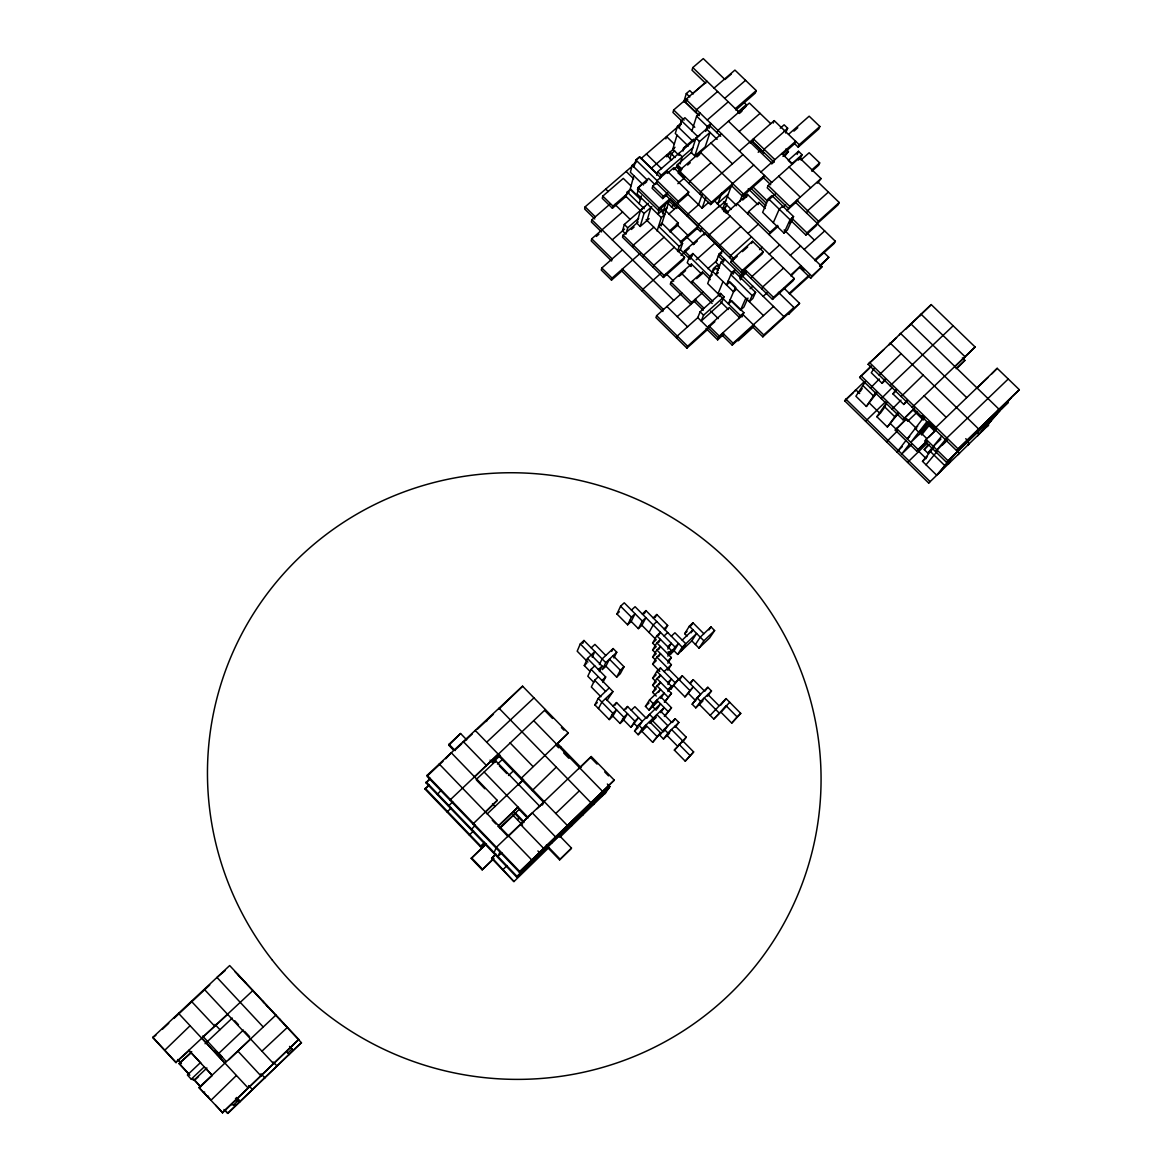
<?xml version="1.0" encoding="UTF-8"?>
<svg xmlns="http://www.w3.org/2000/svg" width="1172" height="1172" viewBox="0 0 1172 1172"><rect width="100%" height="100%" fill="white"/><g stroke="black" fill="none" stroke-linecap="round" stroke-linejoin="round"><path stroke-width="1.5" d="M484.314 843.108L480.476 846.77L425.07 789.152L429.084 784.625M609.264 787.511L516.544 876.934L426.007 782.837L430.095 778.223M558.619 747.78L556.07 745.158L568.274 733.013L522.58 686.191L427.135 775.307L426.989 776.274L519.24 872.115L614.289 780.156L591.245 756.541L496.386 847.253L493.793 853.289M439.06 765.008L439.222 764.012L531.634 859.838L531.209 860.57M437.259 794.528L441.375 789.928M453.725 750.314L448.832 745.26L449.023 744.264L460.567 733.511L466.69 739.825M460.567 733.511L448.832 745.26M632.88 165.618L585.15 206.814L584.652 208.997L594.79 218.974M447.177 812.137L451.235 807.654M448.524 806.233L452.67 801.648M449.931 800.11L545.39 709.558L544.936 710.686L552.539 718.48M609.689 204.353L591.875 219.794L591.362 221.948L601.514 231.939M591.728 238.795L591.215 240.905L611.579 260.99L612.15 258.924L591.728 238.795L622.596 211.956M630.917 185.85L623.299 178.393L602.789 196.105L602.247 198.302L612.399 208.264L626.024 196.457M474.968 731.475L475.231 730.405L567.336 825.425L566.823 826.245M612.399 208.264L612.971 206.096L629.349 191.886M622.449 249.9L601.807 267.992L601.265 270.029L611.491 280.123L622.464 270.468M635.737 162.293L632.235 165.311L630.375 172.269L643.384 185M625.907 196.969L627.24 192.032L630.653 189.073L640.864 199.064M633.979 167.01L635.883 159.963L639.414 156.916L660.539 177.543M635.429 163.45L636.367 159.934L639.883 156.916L657.184 173.808M633.832 175.668L630.14 189.249L640.395 199.299M486.541 721.469L486.834 720.384M644.893 206.521L624.295 224.467L622.522 230.884L625.921 234.224L627.723 227.822L638.696 218.241M638.139 221.962L623.094 235.103L622.508 237.213L663.44 277.471L683.833 259.378L684.565 257.327L646.168 219.677M611.491 280.123L612.048 278.101L640.381 253.211M654.826 184.429L648.629 178.364L638.081 187.52L637.436 189.805L658.488 210.403L668.978 201.218M474.235 776.538L473.971 777.49L498.144 754.036M639.136 203.694L641.362 195.929M648.336 203.313L640.557 210.096L636.792 223.134L640.19 226.474L649.142 218.651M632.704 247.248L633.32 245.153L653.83 227.192M698.439 115.003L684.052 101.056L673.666 109.978L672.948 112.439L697.78 136.567M640.19 226.474L644.014 213.48L651.793 206.697M665.872 138.882L666.546 136.567L674.105 143.922M656.76 182.554L652.804 185.982L652.13 188.282L662.678 198.581L667.923 194.01M656.672 175.258L657.697 171.757L699.728 135.293M655.983 184.063L657.023 180.605L667.571 171.434L688.74 192.091L687.979 194.376L677.475 203.576L678.222 201.306L688.74 192.091M647.017 220.512L650.929 207.444M724.516 79.081L703.273 58.6L692.798 67.566L692.022 70.159L705.734 83.402M660.188 178.701L661.242 175.214L692.784 147.804M683.818 101.832L686.309 93.57L689.781 90.581L693.297 93.98M680.903 123.309L677.46 126.283L675.292 133.476L688.242 146.061M699.332 115.603L685.151 101.861L685.913 99.327L706.965 81.234M669.783 158.909L671.336 153.81L674.706 150.88M679.115 155.422L672.743 149.21L677.006 135.146M679.203 127.968L681.415 120.687L684.888 117.698L694.791 127.294M680.331 125.228L681.65 120.877M485.911 766.239L486.204 765.257L463.277 741.568L463.043 742.609L472.316 733.95M642.93 257.313L643.575 255.232L664.055 237.213M658.488 210.403L659.177 208.162L669.695 198.962L661.14 225.918M659.895 207.576L657.844 214.212L661.286 211.194M662.678 198.581L663.381 196.31L667.322 192.867M666.179 195.519L666.897 193.248M691.685 152.184L677.343 164.651L676.61 166.995L680.112 170.409M657.067 231.06L661.301 217.596L664.744 214.579L660.862 210.77M660.774 208.426L663.381 210.989L665.491 204.28M662.678 213.949L663.704 210.682M682.749 150.485L683.496 148.112L693.883 139.102M683.071 150.998L683.95 148.199L687.378 145.225M695.787 112.16L696.578 109.655L717.601 91.519M680.082 163.963L682.324 156.887L678.793 153.459M732.661 183.565L731.782 185.909L710.613 204.558L678.354 173.119L679.101 170.746L721.527 133.813M691.92 130.898L696.608 116.145L700.138 113.098M642.271 291.242L642.901 289.25L660.862 273.354M490.057 760.115L492.577 762.708L493.529 759.764L498.774 754.827M469.357 835.211L473.473 830.758M471.115 829.717L475.319 825.176M472.961 824.019L497.265 800.373L451.279 752.761L445.726 758.767M653.17 267.377L653.844 265.326L674.296 247.263M720.663 136.26L709.998 125.931L695.934 138.12L691.26 152.55L694.776 155.964L705.163 146.91L710.042 132.421L699.508 141.578L694.776 155.964M495.536 761.947L495.859 760.98L539.794 806.336M705.691 131.367L707.302 126.503L710.818 123.456L709.192 128.334M689.092 183.579L689.869 181.235L711.126 162.644M522.58 686.191L498.671 709.338L498.994 708.21L590.908 802.703L586.352 809.603M665.55 210.623L678.339 223.134L677.621 225.273L669.988 231.997M663.44 277.471L664.114 275.435L684.565 257.327M687.305 216.175L688.081 213.934L698.571 204.704L702.189 194.391M717.103 132.817L717.953 130.356L749.377 103.048L770.751 123.661M677.533 251.13L679.159 246.428L682.573 243.424L661.99 223.266L658.576 226.255L679.159 246.428M681.914 293.103L656.628 315.649L655.954 317.597L686.895 348.128L707.317 329.713L708.899 325.889L729.277 307.518L739.62 317.671M682.573 243.424L680.39 249.695L678.134 251.687M699.845 194.069L700.651 191.739L742.975 154.601M485.267 811.757L484.974 812.621L497.265 800.373M696.608 278.658L701.691 274.116L691.407 264.037L670.985 282.188L670.281 284.195L690.865 304.442L691.612 302.464L703.171 292.136M687.114 237.403L687.861 235.294L676.361 224.028M683.803 253.035L684.536 250.969L704.812 233.008L722.758 250.559M687.363 193.776L702.101 208.162L705.749 197.878M493.573 858.944L482.175 869.858L471.203 858.431L485.442 844.382M680.493 275.127L681.21 273.091L712.151 303.475M680.786 243L697.223 228.467L698.688 224.306L719.623 205.833M712.268 272.505L692.886 253.518L689.473 256.536L687.246 262.733L691.084 266.513M743.693 102.169L746.3 104.689L745.407 107.15L739.957 111.897M701.794 228.599L700.622 231.792L697.223 228.467M691.758 256.624L692.886 253.518M710.613 204.558L711.448 202.258L753.728 165.018M690.66 266.088L691.407 264.037M714.056 88.09L734.932 70.086L756.218 90.581L755.281 93.115L735.796 110.051M704.035 235.118L704.812 233.008M717.953 203.313L721.718 193.16M708.503 236.876L709.324 234.693L730.229 216.175M480.476 846.77L484.607 842.346M691.509 283.199L692.271 281.192L702.468 272.094L710.232 279.683M731.416 185.762L722.362 209.7L725.717 206.741M723.871 211.59L726.962 203.459M676.566 337.932L677.284 336.042L698.439 317.041M701.691 274.116L702.468 272.094M719.139 247.263L719.974 245.095L740.865 226.518M736.206 205.774L737.085 203.518L811.727 276.109L810.658 278.189L799.363 267.201M723.109 250.339L719.198 253.826L715.843 262.323L719.579 265.971M739.722 201.599L742.374 194.874M742.55 196.369L743.458 194.054L764.496 175.448L763.543 177.792L742.55 196.369L731.782 185.909M773.227 123.089L774.209 120.628L799.231 144.727L798.191 147.145L794.616 143.702L795.656 141.285L760.906 171.962M763.148 151.671L764.1 149.254L784.918 130.942M724.032 296.794L703.566 315.209L701.222 321.025L721.556 302.728L724.032 296.794L720.575 293.41L700.094 311.796L697.78 317.641L718.451 337.99L722.523 334.313M717.498 270.454L719.359 265.766M757.434 204.045L747.458 194.347L746.549 196.618L742.667 200.046M686.895 348.128L687.642 346.253L714.876 321.685M723.241 262.191L724.516 259.041L721.029 262.147L716.004 274.731L718.304 272.68M729.775 257.664L730.639 255.525L751.501 236.891M747.707 213.846L748.615 211.605L758.987 202.39L765.257 208.47M730.713 262.118L731.592 259.979L752.512 241.271L763.221 251.702L762.269 253.855L741.407 272.563L730.713 262.118L737.232 256.287M718.026 293.703L723.007 281.588M785.679 133.007L787.657 128.217L784.127 124.803L780.274 128.188M719.344 296.384L720.575 293.41M482.175 869.858L493.881 858.241M758.05 204.646L758.987 202.39M520.734 778.691L568.274 733.013M733.218 274.131L735.166 269.457L731.694 272.578L726.508 285.016L729.951 281.925L735.782 287.638M768.202 185.513L767.221 187.842L788.8 208.748L789.825 206.462L821.045 178.554L799.494 157.766L768.202 185.513L789.825 206.462M503.579 824.736L503.916 823.945M768.407 198.698L762.635 212.352L783.965 233.067L787.408 229.976L793.561 216.586L771.909 195.592L768.407 198.698L790.06 219.721L783.965 233.067M605.924 666.209L616.677 677.138L620.354 670.252L609.44 659.162L605.924 666.209L602.291 669.622L605.763 662.62L583.964 640.469L580.287 643.926L577.195 651.192L587.919 662.121M785.782 149.049L788.419 151.584L784.698 156.345M751.589 243.454L752.512 241.271M582.718 643.399L583.964 640.469M744.41 271.157L739.62 276.768L746.11 270.922M741.407 272.563L742.316 270.454L763.221 251.702M735.269 287.799L728.383 303.87L731.782 300.808M740.396 279.874L743.077 273.647M559.088 835.27L571.482 848.089L570.969 848.821L559.586 859.852L548.437 848.323L548.877 847.576L513.937 881.578L491.61 858.358L495.771 853.948M797.165 154.411L798.513 151.291L802.058 154.704L800.007 159.377M706.027 328.438L717.645 339.865L719.286 336.086L743.004 314.623L763.748 334.958L762.826 336.847L752.468 326.695L753.362 324.776M798.44 160.154L799.494 157.766M773.3 222.709L779.219 209.202L782.72 206.082M777.71 225.39L769.945 232.334L768.979 234.532L778.018 226.445M751.106 278.497L752.028 276.416L772.846 257.679M788.492 134.384L809.163 116.189L819.873 126.488L818.774 128.935L798.191 147.145M515.065 813.778L515.431 812.958L524.089 821.924M498.129 826.538L518.039 807.068L498.466 825.733M730.083 299.9L740.514 310.126L745.846 298.171M747.956 298.054L743.912 307.049L740.514 310.126M739.195 318.638L740.499 315.737L743.883 312.675L732.222 301.248M499.917 852.029L497.91 856.498L501.836 852.718M590.263 671.615L584.286 665.535L587.48 658.459L594.849 651.544L592.212 657.272M741.92 317.026L743.883 312.675M752.131 295.534L749.377 301.629L752.82 298.508L755.603 292.399L734.287 271.552L730.815 274.673L752.131 295.534L755.603 292.399M498.334 826.48L508.047 836.559L508.414 835.753M733.071 343.22L722.685 333.009L721.849 334.914L732.207 345.095L733.071 343.22L773.535 306.463M800.989 159.978L809.134 152.756L819.682 162.923L818.613 165.252L811.844 171.273M761.8 288.957L762.752 286.876L783.541 268.095M738.975 338.957L738.111 340.832L754.241 326.168M517.643 820.034L518.757 817.617M532.22 790.543L556.29 767.118M821.045 178.554L817.367 183.213M594.761 665.857L591.069 669.344L587.817 676.244L593.794 682.338M627.621 624.808L631.444 617.175L635.077 613.762L631.21 621.438L627.621 624.808L616.941 613.996L620.589 606.202L624.237 602.804L642.315 621.072L638.33 628.646L630.023 620.237M806.556 212.996L807.625 210.726L828.399 192.076M556.07 745.158L556.553 744.132M519.987 825.132L520.383 824.312L543.588 848.323L543.119 849.085M742.799 270.395L772.509 299.417L773.491 297.366L794.25 278.526L714.905 201.247M790.646 220.277L805.897 235.059L806.966 232.847L838.083 204.807L839.225 202.522L817.587 181.645M599.39 664.568L602.115 658.928L613.132 648.556L616.765 652.233L613.879 657.961M560.817 748.322L561.3 747.326M839.225 202.522L818.466 221.215L816.283 225.698L805.897 235.059M598.35 676.757L594.658 680.243L591.347 686.997L600.928 696.754M599.346 671.659L602.086 666.092L580.287 643.926M502.759 869.961L506.949 865.581M794.25 278.526L793.224 280.606L772.509 299.417M611.711 651.427L613.132 648.556M782.925 318.52L783.892 316.601L742.535 276.167M789.591 312.441L788.61 314.374L799.568 303.343L784.097 288.253M792.917 309.408L793.913 307.46L778.398 292.311M602.906 682.412L605.675 676.977L587.48 658.459M542.387 805.032L544.189 801.545M609.25 719.593L612.839 713.308L616.531 709.793L612.883 716.121L609.25 719.593L594.849 704.885L598.203 698.395L609.293 687.891M784.112 229.946L822.012 266.762L810.658 278.189M817.177 223.647L835.358 241.256L834.23 243.41L815.082 260.785M823.696 252.332L828.824 257.313L819.887 266.498M644.336 613.688L645.948 610.597L682.221 647.222L677.636 654.416L672.875 649.581M598.438 708.562L601.866 702.116L612.941 691.597L591.069 669.344M613.103 655.69L624.017 666.78L620.281 673.71L616.677 677.138M612.941 691.597L606.935 700.504M655.119 617.556L656.803 614.494L667.674 625.467L665.051 629.965M649.039 632.499L653.185 624.984L656.803 621.556M513.937 881.578L491.918 857.64M516.544 876.934L609.88 786.602L607.36 784.024M519.24 872.115L614.289 780.156M579.554 767.733L578.997 768.7L591.245 756.541M615.11 705.119L616.56 702.555L634.872 721.19L630.946 727.358L622.522 718.788M659.792 671.41L652.628 664.143L656.203 660.744L652.628 657.126L656.203 653.727L652.614 650.108L656.188 646.71L652.614 643.091L656.818 635.737L660.437 632.309L658.737 635.268M652.614 650.108L656.818 642.842L660.451 639.399L658.752 642.329M652.628 657.126L656.833 649.962L660.451 646.519L658.752 649.391M652.628 664.143L656.833 657.082L660.466 653.639L658.767 656.481M626.038 709.045L627.562 706.496L642.212 721.41L639.795 725.102M539.984 854.315L540.438 853.582L537.904 850.96M620.091 723.476L623.856 717.249L627.533 713.733L623.724 720.004L620.091 723.476L611.681 714.891M667.806 649.112L671.336 643.311L667.718 646.754M656.232 696.051L652.628 692.388L656.217 688.96L652.628 685.312L656.217 681.884L652.628 678.251L656.847 671.38L660.481 667.923L675.072 682.705L670.589 689.4L678.705 679.218M551.646 843.078L552.115 842.302M555.001 837.643L555.484 836.852L532.308 812.899L508.047 836.559M658.781 670.677L660.481 667.923M667.82 656.144L671.351 650.416L656.818 635.737M670.501 654.181L674.969 646.988L678.588 643.545L674.061 650.797L670.501 654.181L668.113 651.764M687.07 636.074L684.682 633.671L689.356 626.185L692.945 622.772L703.845 633.744M652.628 685.312L656.847 678.559L660.495 675.072L658.781 677.797M691.055 625.789L692.945 622.772M667.835 663.191L671.366 657.551L656.818 642.842M560.319 836.544L559.835 837.306L605.616 792.829M563.263 831.871L563.761 831.08M652.628 692.388L656.862 685.737L660.495 682.25L658.796 684.931M691.099 632.807L692.989 629.847L682.192 640.117M667.85 670.252L671.395 664.685L656.833 649.962M657.433 701.999L649.024 710.042L645.42 706.379L649.552 699.918L660.51 689.444L658.796 692.081M630.946 727.358L638.55 717.674L634.872 721.19M681.196 651.017L685.825 643.78L674.926 632.777L671.322 636.206M987.264 426.535L988.714 424.865L928.678 483.069L844.646 400.765L864.409 381.574M902.923 419.737L914.409 408.325L902.923 419.737L859.647 377.472L871.06 366.06M934.318 428.864L997.196 368.316L1019.318 389.69L956.528 450.517L868.115 364.316L931.242 304.603L975.133 347.015L954.579 367.041M571.189 826.333L571.702 825.542M574.822 820.722L575.349 819.902M677.636 654.416L691.832 640.879L696.622 633.495L682.221 647.222M854.578 391.463L855.721 389.705L859.647 393.543M646.622 726.625L638.169 734.727L634.565 731.05L638.535 724.941L660.525 703.845L657.096 708.972M649.024 710.042L653.214 703.64L664.172 693.15L660.7 698.395M583.055 812.46L586.425 807.347M865.566 381.457L855.897 396.209L866.372 406.464L876.861 392.796L873.506 395.96L862.87 385.573M874.063 368.491L871.279 372.755L882.091 383.303L885.505 380.109M860.204 391.58L862.211 388.533M667.879 684.404L671.424 678.998L667.791 682.47M899.158 335.324L900.477 333.346L966.636 397.542M582.513 815.419L583.055 814.599M695.421 644.483L700.255 637.158L710.994 626.903L714.627 630.565L709.587 637.978L698.995 648.101L691.846 640.879M647.076 718.128L649.552 714.378L653.214 718.099L649.859 723.065M909.443 325.728L910.761 323.736L999.027 409.248L997.475 411.05M638.169 734.727L642.197 728.676L664.187 707.566L660.715 712.649M667.894 691.495L671.439 686.177L656.847 671.38M709.001 629.891L710.994 626.903M870.43 388.02L879.322 378.995M879.103 375.025L901.136 353.68M919.668 316.176L921.031 314.155L964.966 356.669L963.501 358.588M593.794 804.534L594.365 803.684M602.012 792.316L602.613 791.408L533.641 720.619M698.995 648.101L703.889 640.82L714.627 630.565M931.242 304.603L905.59 329.332M664.304 702.057L671.468 693.37L656.847 678.559M679.57 679.833L682.324 675.761L700.607 694.249L692.169 704.211L695.772 707.859L702.892 700.988M671.468 693.37L664.627 702.204M866.372 406.464L876.26 391.902M882.091 383.303L884.948 379.113M601.881 796.447L605.455 791.173M559.586 859.852L571.482 848.089M605.03 793.693L609.88 786.602M865.551 421.246L885.329 402.011M881.241 398.583L892.698 387.156M890.119 385.764L953.158 325.772M664.334 716.326L671.497 707.785L660.525 696.637M671.497 707.785L664.656 716.429M886.384 404.252L884.142 406.347L894.807 416.778L898.162 413.599L887.365 427.004L876.861 416.719L886.97 402.348M907.187 401.249L903.788 404.457L892.932 393.88L895.848 389.734M880.157 413.599L885.402 406.171M690.396 683.716L693.253 679.672L704.226 690.762M684.961 696.9L693.297 686.836L684.961 696.9L674.164 685.972M656.891 736.353L645.875 725.146L641.802 731.24L652.643 742.301L660.568 732.822L649.552 721.615M892.068 409.145L900.99 400.135M901.136 396.517L923.17 375.099M660.568 732.822L652.643 742.301M675.204 727.373L678.852 722.465L675.189 718.729L664.231 729.292L659.865 735.342L663.484 739.019L669.49 733.218M887.365 427.004L897.693 412.822M903.788 404.457L906.762 400.37M672.479 722.45L675.189 718.729M663.484 739.019L667.908 733.027L678.852 722.465M886.53 441.785L897.679 430.725M926.656 441.434L916.636 451.03L895.232 430.095L906.557 418.829L916.651 428.674M912.182 407.27L975.133 347.015M692.169 704.211L696.988 697.736L707.829 687.29L711.492 690.982L707.463 696.241M906.557 418.829L895.232 430.095M704.841 691.26L707.829 687.29M695.772 707.859L700.651 701.442L711.492 690.982M962.344 357.943L964.878 360.405L957.187 368.213M897.049 452.084L905.927 440.555M923.243 418.067L907.216 438.87L909.736 436.482M909.501 444.042L901.81 453.901L911.713 444.452M926.935 421.656L910.805 442.371L920.855 432.776M919.522 434.46L928.927 422.447L918.745 432.175L915.112 428.615L917.661 426.198M921.573 435.017L929.513 424.923L920.782 433.274M677.958 746.593L667.088 735.533L671.556 729.511L693.634 751.941L685.239 761.155L674.354 750.08L686.235 737.188L675.204 725.981M679.804 744.235L682.587 740.719M682.485 741.92L686.235 737.188M907.582 462.398L927.374 443.06M916.636 451.03L926.744 440.965M928.517 422.037L936.194 429.538L924.664 440.98L946.478 462.281L1008.257 402.392L946.478 462.281M932.853 448.261L927.828 453.081L924.225 449.565L928.297 444.525M710.159 715.374L726.069 698.6L740.748 713.411L731.724 723.109L720.883 712.137L726.142 705.793L737.144 716.912L731.724 723.109M720.824 705.061L726.069 698.6M927.828 453.081L931.93 448.07M941.717 436.072L933.308 446.386L940.926 439.06M997.196 368.316L991.834 373.853M953.232 455.762L936.604 475.158L922.496 461.358L933.557 447.851M718.934 712.781L704.269 697.941L699.332 704.416L713.777 719.037L729.731 702.306M935.564 451.616L946.859 437.947L1008.242 378.995M926.012 464.815L937.161 451.367M726.552 706.145L713.777 719.037M685.239 761.155L693.634 751.941M928.678 483.069L930.011 481.516L845.759 399.022M956.528 450.517L1019.318 389.69M938.538 473.561L956.601 452.509M948.353 464.097L949.716 462.5M966.695 442.767L968.16 441.068L965.728 438.709M977.082 430.71L978.591 428.952L890.134 342.986L888.859 344.949L896.595 337.726M958.125 454.648L959.516 453.037L957.041 450.619M976.759 433.069L978.239 431.355M967.867 445.243L969.288 443.617L966.812 441.199M986.78 423.4L988.289 421.656M977.58 435.881L996.771 413.775M998.295 412.017L1007.612 401.278M982.253 431.106L1000.082 410.566M1001.621 408.794L1010.982 398.026M737.144 716.912L740.748 713.411M674.354 750.08L676.757 747.751M948.119 462.383L944.793 465.606L930.48 451.616M987.762 424.147L991.043 420.982M634.565 731.05L638.183 727.578L634.579 723.886M689.634 683.144L693.253 679.672M555.748 813.471L579.349 790.822M922.496 461.358L927.418 456.626M650.226 723.153L656.247 717.367M936.941 449.931L947.108 440.174M942.317 445.111L945.701 441.873M537.157 808.724L543.735 802.424L497.807 755.046M976.628 388.401L988.04 377.487M645.42 706.379L649.024 702.936M222.24 1112.697L298.772 1039.447L222.651 1112.741L198.962 1087.543L275.933 1015.055M928.458 437.332L934.802 431.281L927.155 423.781M233.565 1104.976L237.77 1100.962L235.484 1098.486M287.814 1053.042L291.945 1049.087M491.61 858.358L495.448 854.681M667.806 689.663L671.439 686.177M675.072 682.705L682.324 675.761M227.515 1113.356L301.365 1042.626L227.91 1113.4L223.969 1109.518M924.225 449.565L929.264 444.73M667.747 660.993L671.366 657.551M652.628 678.251L656.217 674.823M236.334 1075.559L211.048 1100.186L198.962 1087.543M261.883 1051.225L287.448 1027.361M500.048 827.622L519.255 809.31M499.726 828.414L516.31 812.592M623.87 709.998L627.562 706.496M664.128 671.615L671.395 664.685M898.294 450.458L902.25 446.693M471.203 858.431L486.424 843.913M631.225 710.217L634.902 706.701L645.889 717.894M487.127 813.969L523.591 779.351M956.118 368.726L964.878 360.405M200.734 1086.444L212.308 1075.457L205.041 1067.56M228.98 1059.62L250.647 1039.051M518.039 785.181L521.906 781.504M907.553 421.334L917.398 411.973M684.682 633.671L687.041 631.43M612.868 706.057L616.56 702.555M667.732 653.873L671.351 650.416M508.516 775.498L513.6 770.693M620.354 670.252L624.017 666.78M664.055 628.881L667.674 625.467M200.295 1062.77L187.374 1075.002L191.226 1079.178L204.148 1066.945M218.725 1053.408L243.41 1030.027M652.614 643.091L656.188 639.722L641.904 625.277M206.917 1068L194.215 1080.027L191.226 1079.178M194.713 1080.174L198.508 1076.57M664.07 635.971L667.688 632.543M594.849 704.885L597.266 702.585M892.932 393.88L896.331 390.672M205.085 1043.725L232.276 1018.087M876.861 416.719L879.059 414.639M601.998 680.463L605.675 676.977M584.286 665.535L586.718 663.249M642.315 614.011L645.948 610.597M642.315 621.072L645.948 617.659L641.904 625.277L638.33 628.646M492.577 762.708L500.385 755.354M298.992 1039.696L229.668 965.552L152.682 1037.498L175.785 1062.477L252.947 990.487M476.286 779.409L495.859 760.98M175.785 1062.477L189.205 1050.537L201.394 1063.634M201.599 1038.158L227.617 1014.351M189.835 1075.281L179.023 1063.605L191.739 1051.621M179.023 1063.605L190.963 1053.027M497.455 764.085L502.554 759.295M598.394 669.564L602.086 666.092M605.763 662.62L616.765 652.233M653.185 617.908L656.803 614.494M486.673 742.213L533.978 697.867M591.23 647.852L594.907 644.395L605.792 655.456M631.459 610.099L635.092 606.7L674.969 646.988M190.069 1025.734L164.798 1050.2M428.19 775.146L443.06 761.258M455.058 750.051L461.709 743.854M477.59 729.013L493.412 714.246M868.115 364.316L883.673 349.798M152.682 1037.498L155.876 1035.345M162.322 1029.324L168.768 1023.288M173.925 1018.468L209.759 984.978M224.995 970.738L216.966 977.419L263.011 1026.745M426.007 782.837L429.948 779.146M859.647 377.472L869.844 367.935M425.07 789.152L428.937 785.533M616.941 613.996L619.329 611.755M844.646 400.765L853.333 392.62M762.826 336.847L799.568 303.343M811.727 276.109L822.012 266.762M763.748 334.958L793.913 307.46M790.953 275.977L801.018 265.692L790.69 275.054M814.877 259.832L835.358 241.256M732.207 345.095L753.801 325.479M789.239 293.278L809.105 275.23M819.624 265.678L828.824 257.313M789.591 294.055L808.079 277.237M804.182 249.446L824.692 230.928M763.177 296.355L766.942 292.941M717.645 339.865L723.974 334.123M750.153 288.678L752.849 286.261M790.324 255.291L800.623 245.988M739.84 278.599L746.315 272.783M769.286 254.207L779.644 244.904M735.811 289.821L733.526 291.872L712.503 271.303L715.946 268.227L718.29 270.512M786.617 210.696L797.912 200.588M742.462 251.614L747.677 246.955M677.226 316.645L695.948 299.871M790.06 219.721L793.561 216.586M759.559 249.607L762.166 247.277M789.283 222.958L791.862 220.658M721.835 252.874L718.348 255.979L723.358 260.858M707.785 268.696L717.22 260.272M747.956 233.433L758.328 224.174M782.867 207.327L785.621 204.866M712.415 274.775L710.159 276.812L689.473 256.536M696.153 259.832L715.052 243.029M679.115 276.343L685.576 270.6M775.278 194.025L767.426 201.013L753.493 187.491M811.551 170.174L819.682 162.923M726.699 212.718L747.458 194.347M798.513 151.291L788.243 160.388L791.803 163.816L802.058 154.704M681.078 255.437L689.195 248.259M693.238 244.684L697.281 241.095M717.249 203.928L728.193 194.288M718.875 206.946L725.673 200.954M680.229 242.018L697.985 226.343L669.915 198.918M771.689 163.963L774.296 161.663M782.955 154.015L794.616 143.702M782.969 156.418L788.419 151.584M799.231 144.727L819.873 126.488M758.181 152.287L760.745 150.031M669.417 230.987L678.339 223.134M783.819 131.601L787.657 128.217M702.101 208.162L708.635 202.404M793.927 131.147L797.795 127.748M739.4 151.129L774.209 120.628M668.685 214.168L677.562 206.389L676.845 208.557L669.227 201.101M750.27 143.233L752.864 140.948M631.371 229.463L634.096 227.075M663.381 210.989L667.161 207.664M671.41 207.019L674.12 204.66M678.354 173.119L681.005 170.804M687.642 165.032L690.293 162.718M696.93 156.945L699.581 154.631L700.387 152.214L743.458 194.054M612.238 239.85L624.559 229.111M677.826 183.696L685.268 177.206M739.166 131.572L760.057 113.347M641.348 185.147L639.033 187.168L637.129 193.937L661.301 217.596M644.453 183.711L646.783 181.689M735.371 108.674L756.218 90.581M667.278 173.397L673.841 167.684L684.389 177.968M738.096 111.823L746.3 104.689M596.358 236.422L598.936 234.18M737.906 113.347L745.656 106.608M673.534 169.662L677.46 166.248M739.327 113.494L741.935 111.223M724.706 98.375L745.568 80.326M672.743 149.21L674.999 147.262M651.105 168.49L673.944 148.698M707.258 119.998L728.266 101.803M666.56 156.784L669.241 154.455L669.945 152.17L672.464 154.631M724.926 79.549L731.387 73.997M640.996 158.616L681.21 123.91M693.004 93.364L705.383 82.729M685.151 101.861L687.774 99.605M231.221 1104.537L235.806 1105.416M207.18 1096.01L208.557 1096.303M235.499 1100.449L240.304 1101.534L236.583 1097.505M203.313 1091.835L204.719 1092.158M248.303 1088.202L178.554 1013.326M252.654 1089.696L248.596 1085.565M212.322 1075.442L188.721 1050.288M224.746 1063.077L202.082 1038.407M217.45 1054.961L222.46 1057.422M261.048 1075.999L237.916 1051.138M264.945 1077.918L260.931 1073.772M213.612 1050.83L219.149 1053.613L221.625 1056.28M214.872 1026.35L191.402 1001.313M273.75 1063.854L204.675 989.725M277.207 1066.183L273.223 1062.008M286.393 1051.753L289.411 1054.507M692.798 67.566L738.931 112.116M781.797 153.517L792.565 163.904M789.093 166.981L810.672 187.828M774.853 159.656L753.376 138.882L752.439 141.314L773.872 162.029M751.545 141.138L764.247 153.429M728.457 121.229L771.381 162.718M778.662 176.225L800.271 197.13M686.309 93.57L689.81 96.968M818.466 221.215L796.784 200.236L795.744 202.536L817.367 223.471M685.913 99.327L771.689 182.407M762.708 176.987L770.707 184.751M696.608 116.145L707.302 126.503M706.482 128.964L717.161 139.321M791.686 218.036L814.452 240.172M710.979 142.999L732.456 163.831M673.666 109.978L684.14 120.145M751.296 188.575L766.459 203.298M695.934 138.12L699.508 141.578M748.234 188.765L765.785 205.803M677.46 126.283L693.121 141.49M744.279 194.405L746.754 196.823M976.54 431.809L979.016 434.226M748.615 211.605L769.945 232.334M801.384 267.729L803.963 270.234M727.343 196.515L736.441 205.364M923.902 395.623L946.068 417.203M723.549 201.906L731.284 209.436M671.336 153.81L675.16 157.517M724.472 208.499L728.295 212.22M677.343 164.651L682.031 169.222M666.59 155.07L671.644 160.007M723.651 210.652L726.186 213.143M676.947 166.395L680.829 170.174M679.101 170.746L711.448 202.258M869.36 362.397L957.993 448.803M922.115 415.796L924.664 418.287M913.091 410.083L923.316 420.045M646.402 153.957L661.565 168.739M657.697 171.757L661.242 175.214M920.43 432.365L926.744 438.533M860.834 375.626L904.227 417.994M926.027 439.266L947.884 460.625M903.846 417.715L906.322 420.118M635.883 159.963L678.222 201.306M656.32 182.92L734.199 258.997M744.894 269.443L773.491 297.366M665.974 195.328L733.32 261.136M731.592 259.979L742.316 270.454M632.235 165.311L647.559 180.283M652.804 185.982L663.381 196.31M667.806 203.122L674.178 209.349M719.198 253.826L740.514 274.673M896.492 428.381L917.969 449.374M868.804 402.494L879.132 412.588M890.251 423.473L896.433 429.509M918.745 451.323L926.202 458.618M721.029 262.147L731.694 272.578M626.126 171.449L633.715 178.876M638.081 187.52L659.177 208.162M719.432 268.095L716.81 265.531L713.382 268.593L707.683 283.565L740.499 315.737M686.265 236.568L693.927 244.069M728.222 280.914L763.47 315.605M627.24 192.032L644.248 208.704M684.536 250.969L690.953 257.254M640.557 210.096L644.014 213.48M625.203 195.607L640.439 210.55M679.965 249.284L690.205 259.32M605.704 189.073L608.239 191.563M720.692 301.893L728.442 309.481M614.978 204.47L630.228 219.442M692.271 281.192L712.957 301.497M602.789 196.105L612.971 206.096M624.295 224.467L627.723 227.822M710.54 311.02L718.29 318.623M704.064 308.309L695.025 299.417L694.264 301.394L703.288 310.258M665.989 273.603L673.695 281.177M623.094 235.103L664.114 275.435M670.985 282.188L691.612 302.464M700.094 311.796L703.566 315.209M708.899 325.889L719.286 336.086M585.15 206.814L595.303 216.82M591.875 219.794L673.739 300.384M666.912 306.493L687.554 326.827M656.628 315.649L687.642 346.253M601.807 267.992L612.048 278.101M290.597 1047.739L293.249 1050.405L289.528 1046.406M689.356 626.185L703.889 640.82M620.589 606.202L631.444 617.175M707.873 694.469L718.875 705.573M656.833 657.082L689.663 690.323M696.988 697.736L700.651 701.442M688.535 693.472L695.729 700.768M656.862 685.737L667.82 696.857M667.85 711.287L656.862 700.138L652.628 706.584L656.247 710.247M649.552 699.918L653.214 703.64M660.539 711.067L671.541 722.245M664.231 729.292L667.908 733.027M678.94 744.249L689.986 755.486M594.658 680.243L605.602 691.377M638.535 724.941L642.197 728.676M605.558 698.6L623.856 717.249M598.203 698.395L612.839 713.308M561.417 727.578L563.952 730.171M590.659 757.537L597.046 764.085M604.708 771.938L608.546 775.864M557.623 743.561L580.96 767.514M563.703 752.995L568.816 758.24M510.025 742.843L532.982 766.503M499.287 765.829L506.787 773.564M484.139 772.011L528.118 817.499M517.672 807.933L527.722 818.32M449.023 744.264L455.161 750.593M546.401 845.012L560.07 859.149M513.834 812.518L523.708 822.729M512.75 814.98L522.551 825.103M476.389 779.981L484.842 788.756M492.474 803.904L494.98 806.512M492.255 820.18L495.903 823.96M427.135 775.307L519.635 871.411M426.154 781.914L516.925 876.26M425.202 788.258L480.754 846.038M471.466 857.728L482.454 869.184M301.556 1042.86L234.971 971.661M286.7 1051.636L289.176 1054.302M234.752 1020.739L238.458 1024.724M244.655 1031.36L249.607 1036.678M215.003 1024.401L219.94 1029.705M202.624 1036.063L226.181 1061.436M216.205 1052.134L219.999 1056.206M236.407 1097.622L239.952 1101.446M178.232 1059.708L180.708 1062.374M225.551 1110.851L227.91 1113.4M177.704 1059.517L181.426 1063.531M179.55 1063.795L189.131 1074.138M193.922 1079.324L199.899 1085.785M193.424 1079.178L200.632 1086.957M153.298 1037.762L176.327 1062.667M215.692 1105.211L222.651 1112.741M241.491 978.239L245.68 983.088M237.682 974.152L241.989 979.133M262.425 1000.8L264.198 1002.88M266.19 1004.829L268.183 1007.173M279.771 1019.157L280.533 1020.065M283.609 1023.259L284.342 1024.138M622.391 269.018L621.79 271.054L662.795 311.488L663.484 309.54L622.391 269.018M656.877 714.583L652.643 720.839L663.469 731.855L667.879 725.776L656.877 714.583M272.358 960.161A307.401 302.713 21 0 0 798.645 892.771A307.401 302.713 21 0 0 471.803 475.246A307.401 302.713 21 0 0 272.358 960.161"/></g></svg>
